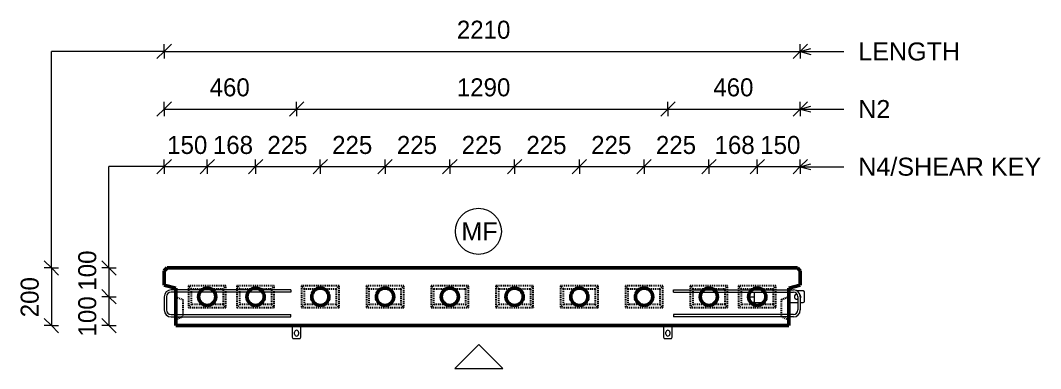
# Model space of a CAD drawing. Header units: millimetres. Extents: x -3238 to 16509, y 1067 to 21350.
# Drawn here: x -3238 to 306, y 20115 to 21324 of the extents above; entities that cross this region are included whole.
import ezdxf

# ---------------------------------------------------------------- set-up
doc = ezdxf.new("R2010")
doc.units = ezdxf.units.MM
doc.linetypes.add('Dash', pattern=[6.36, 3.18, -3.18])
for name, color, linetype, lineweight in [('A-ANNO-DIMS', 211, 'Continuous', 9), ('A-ANNO-DIMS-25', 211, 'Continuous', 9), ('A-DETL-MBND', 5, 'Continuous', 18), ('A-DETL-THIN', 151, 'Continuous', 18), ('A-GENM', 13, 'Continuous', 18), ('A-WALL', 113, 'Continuous', 25), ('A-WALL-HDLN', 110, 'Dash', 25), ('G-ANNO-TEXT', 231, 'Continuous', 9), ('S-RBAR', 171, 'Continuous', 18)]:
    doc.layers.add(name, color=color, linetype=linetype, lineweight=lineweight)
doc.styles.add('Arial', font='arial.ttf', dxfattribs={"height": 62.5})
doc.styles.add('Nirmala UI Semilight', font='NirmalaS.ttf', dxfattribs={"height": 62.5})
doc.dimstyles.new('Arrow_Filled_-_2_5_NI_UI', dxfattribs={"dimscale": 304.8, "dimtxt": 65.460247, "dimasz": 0.164042, "dimexe": 0.082021, "dimexo": 0.0625, "dimgap": 0.082021, "dimtad": 1, "dimdec": 4, "dimzin": 0, "dimdsep": 46, "dimtxsty": 'Nirmala UI Semilight', "dimblk1": 'OBLIQUE', "dimblk2": 'OBLIQUE', "dimsah": 1, "dimcen": 0.09, "dimazin": 0, "dimtfac": 1, "dimtdec": 4, "dimtix": 1, "dimtmove": 0, "dimatfit": 3, "dimfxl": 0.082021, "dimfxlon": 1, "dimtvp": 1, "dimtolj": 1, "dimtzin": 0, "dimarcsym": 2})
doc.dimstyles.new('Arrow_Filled_-_2_5_NI_UI_1', dxfattribs={"dimscale": 304.8, "dimtxt": 65.460247, "dimasz": 0.164042, "dimexe": 0.082021, "dimexo": 0.0625, "dimgap": 0.082021, "dimtad": 1, "dimdec": 4, "dimzin": 0, "dimdsep": 46, "dimtxsty": 'Nirmala UI Semilight', "dimblk1": 'OBLIQUE', "dimblk2": 'OBLIQUE', "dimsah": 1, "dimcen": 0.09, "dimazin": 0, "dimtfac": 1, "dimtdec": 4, "dimtix": 1, "dimtmove": 2, "dimatfit": 3, "dimfxl": 0.082021, "dimfxlon": 1, "dimtvp": 1, "dimtolj": 1, "dimtzin": 0, "dimarcsym": 2})

# ---------------------------------------------------------------- blocks, each defined once
blk = doc.blocks.new('RR spread anchor face based - RR-SA-2_5-150-1876458-Elevation Top')
at = {"layer": 'A-GENM'}
for p, q in [((-1003.5, 20264.6), (-1003.5, 20224.6)), ((-995.5, 20235.1), (-995.5, 20241.1)), ((-981.5, 20241.1), (-981.5, 20235.1)), ((-973.5, 20224.6), (-973.5, 20264.6)), ((-1003.5, 20224.6), (-1001, 20219.6)), ((-1001, 20219.6), (-976, 20219.6)), ((-976, 20219.6), (-973.5, 20224.6))]:
    blk.add_line(p, q, dxfattribs=at)
for centre, start, end in [((-988.5, 20241.1), 0, 180), ((-988.5, 20235.1), 180, 360)]:
    blk.add_arc(centre, 7, start, end, dxfattribs=at)
blk = doc.blocks.new('RR spread anchor face based - RR-SA-3_0-200-1726827-Elevation Top')
at = {"layer": 'A-GENM'}
for p, q in [((-518.5, 20384.6), (-539.4, 20384.6)), ((-513.5, 20382.1), (-518.5, 20384.6)), ((-513.5, 20347.1), (-513.5, 20382.1)), ((-707.9, 20364.6), (-688.5, 20364.6)), ((-688.5, 20380.6), (-688.5, 20364.6)), ((-688.5, 20380.6), (-688.5, 20364.6)), ((-688.5, 20364.6), (-688.5, 20344.6)), ((-688.5, 20364.5), (-688.5, 20344.6)), ((-539.8, 20373.6), (-539.5, 20373.6)), ((-536.5, 20355.6), (-539.8, 20355.6)), ((-518.5, 20344.6), (-513.5, 20347.1)), ((-688.5, 20344.6), (-699.9, 20344.6)), ((-688.5, 20344.6), (-656.2, 20344.6)), ((-568.5, 20344.6), (-536.5, 20344.6)), ((-528.5, 20344.6), (-518.5, 20344.6))]:
    blk.add_line(p, q, dxfattribs=at)
for centre, start, end in [((-539.8, 20364.6), 90, 270), ((-535.8, 20364.6), 325.337, 43.1233)]:
    blk.add_arc(centre, 9, start, end, dxfattribs=at)
blk = doc.blocks.new('DIMBLOCK1-Elevation Top')
at = {"layer": 'A-ANNO-DIMS-25'}
for p, q in [((-2738.5, 20816.1), (-2763.5, 20791.1)), ((-2738.5, 20816.1), (-2713.5, 20841.1)), ((-2738.5, 20816.1), (-2738.5, 20841.1)), ((-2738.5, 20816.1), (-2589, 20816.1)), ((-2738.5, 20816.1), (-2738.5, 20791.1)), ((-2589, 20816.1), (-2614, 20791.1)), ((-2589, 20816.1), (-2564, 20841.1)), ((-2589, 20816.1), (-2589, 20841.1)), ((-2589, 20816.1), (-2589, 20791.1))]:
    blk.add_line(p, q, dxfattribs=at)
at = {"layer": 'A-ANNO-DIMS-25', "color": 0, "insert": (-2728.1, 20922.6), "char_height": 62.5, "width": 154.248, "attachment_point": 1, "line_spacing_factor": 1.142579, "style": 'Nirmala UI Semilight'}
blk.add_mtext('150', dxfattribs=at)
blk = doc.blocks.new('_Oblique')
at = {"color": 0, "linetype": 'ByBlock', "lineweight": -2}
blk.add_line((-0.5, -0.5), (0.5, 0.5), dxfattribs=at)
blk = doc.blocks.new('DIMBLOCK2-Elevation Top')
at = {"layer": 'A-ANNO-DIMS-25'}
for p, q in [((-2589, 20816.1), (-2614, 20791.1)), ((-2589, 20816.1), (-2564, 20841.1)), ((-2589, 20816.1), (-2589, 20841.1)), ((-2589, 20816.1), (-2421, 20816.1)), ((-2589, 20816.1), (-2589, 20791.1)), ((-2421, 20816.1), (-2446, 20791.1)), ((-2421, 20816.1), (-2396, 20841.1)), ((-2421, 20816.1), (-2421, 20841.1)), ((-2421, 20816.1), (-2421, 20791.1))]:
    blk.add_line(p, q, dxfattribs=at)
at = {"layer": 'A-ANNO-DIMS-25', "color": 0, "insert": (-2569.3, 20922.6), "char_height": 62.5, "width": 154.248, "attachment_point": 1, "line_spacing_factor": 1.142579, "style": 'Nirmala UI Semilight'}
blk.add_mtext('168', dxfattribs=at)
blk = doc.blocks.new('DIMBLOCK3-Elevation Top')
at = {"layer": 'A-ANNO-DIMS-25'}
for p, q in [((-2421, 20816.1), (-2446, 20791.1)), ((-2421, 20816.1), (-2396, 20841.1)), ((-2421, 20816.1), (-2421, 20841.1)), ((-2421, 20816.1), (-2196, 20816.1)), ((-2421, 20816.1), (-2421, 20791.1)), ((-2196, 20816.1), (-2221, 20791.1)), ((-2196, 20816.1), (-2171, 20841.1)), ((-2196, 20816.1), (-2196, 20841.1)), ((-2196, 20816.1), (-2196, 20791.1))]:
    blk.add_line(p, q, dxfattribs=at)
at = {"layer": 'A-ANNO-DIMS-25', "color": 0, "insert": (-2380, 20922.6), "char_height": 62.5, "width": 171.387, "attachment_point": 1, "line_spacing_factor": 1.142579, "style": 'Nirmala UI Semilight'}
blk.add_mtext('225', dxfattribs=at)
blk = doc.blocks.new('DIMBLOCK4-Elevation Top')
at = {"layer": 'A-ANNO-DIMS-25'}
for p, q in [((-2196, 20816.1), (-2221, 20791.1)), ((-2196, 20816.1), (-2171, 20841.1)), ((-2196, 20816.1), (-2196, 20841.1)), ((-2196, 20816.1), (-1971, 20816.1)), ((-2196, 20816.1), (-2196, 20791.1)), ((-1971, 20816.1), (-1996, 20791.1)), ((-1971, 20816.1), (-1946, 20841.1)), ((-1971, 20816.1), (-1971, 20841.1)), ((-1971, 20816.1), (-1971, 20791.1))]:
    blk.add_line(p, q, dxfattribs=at)
at = {"layer": 'A-ANNO-DIMS-25', "color": 0, "insert": (-2155, 20922.6), "char_height": 62.5, "width": 171.387, "attachment_point": 1, "line_spacing_factor": 1.142579, "style": 'Nirmala UI Semilight'}
blk.add_mtext('225', dxfattribs=at)
blk = doc.blocks.new('DIMBLOCK5-Elevation Top')
at = {"layer": 'A-ANNO-DIMS-25'}
for p, q in [((-1971, 20816.1), (-1996, 20791.1)), ((-1971, 20816.1), (-1946, 20841.1)), ((-1971, 20816.1), (-1971, 20841.1)), ((-1971, 20816.1), (-1746, 20816.1)), ((-1971, 20816.1), (-1971, 20791.1)), ((-1746, 20816.1), (-1771, 20791.1)), ((-1746, 20816.1), (-1721, 20841.1)), ((-1746, 20816.1), (-1746, 20841.1)), ((-1746, 20816.1), (-1746, 20791.1))]:
    blk.add_line(p, q, dxfattribs=at)
at = {"layer": 'A-ANNO-DIMS-25', "color": 0, "insert": (-1930, 20922.6), "char_height": 62.5, "width": 171.387, "attachment_point": 1, "line_spacing_factor": 1.142579, "style": 'Nirmala UI Semilight'}
blk.add_mtext('225', dxfattribs=at)
blk = doc.blocks.new('DIMBLOCK6-Elevation Top')
at = {"layer": 'A-ANNO-DIMS-25'}
for p, q in [((-1746, 20816.1), (-1771, 20791.1)), ((-1746, 20816.1), (-1721, 20841.1)), ((-1746, 20816.1), (-1746, 20841.1)), ((-1746, 20816.1), (-1521, 20816.1)), ((-1746, 20816.1), (-1746, 20791.1)), ((-1521, 20816.1), (-1546, 20791.1)), ((-1521, 20816.1), (-1496, 20841.1)), ((-1521, 20816.1), (-1521, 20841.1)), ((-1521, 20816.1), (-1521, 20791.1))]:
    blk.add_line(p, q, dxfattribs=at)
at = {"layer": 'A-ANNO-DIMS-25', "color": 0, "insert": (-1705, 20922.6), "char_height": 62.5, "width": 171.387, "attachment_point": 1, "line_spacing_factor": 1.142579, "style": 'Nirmala UI Semilight'}
blk.add_mtext('225', dxfattribs=at)
blk = doc.blocks.new('DIMBLOCK7-Elevation Top')
at = {"layer": 'A-ANNO-DIMS-25'}
for p, q in [((-1521, 20816.1), (-1546, 20791.1)), ((-1521, 20816.1), (-1496, 20841.1)), ((-1521, 20816.1), (-1521, 20841.1)), ((-1521, 20816.1), (-1296, 20816.1)), ((-1521, 20816.1), (-1521, 20791.1)), ((-1296, 20816.1), (-1321, 20791.1)), ((-1296, 20816.1), (-1271, 20841.1)), ((-1296, 20816.1), (-1296, 20841.1)), ((-1296, 20816.1), (-1296, 20791.1))]:
    blk.add_line(p, q, dxfattribs=at)
at = {"layer": 'A-ANNO-DIMS-25', "color": 0, "insert": (-1480, 20922.6), "char_height": 62.5, "width": 171.387, "attachment_point": 1, "line_spacing_factor": 1.142579, "style": 'Nirmala UI Semilight'}
blk.add_mtext('225', dxfattribs=at)
blk = doc.blocks.new('DIMBLOCK8-Elevation Top')
at = {"layer": 'A-ANNO-DIMS-25'}
for p, q in [((-1296, 20816.1), (-1321, 20791.1)), ((-1296, 20816.1), (-1271, 20841.1)), ((-1296, 20816.1), (-1296, 20841.1)), ((-1296, 20816.1), (-1071, 20816.1)), ((-1296, 20816.1), (-1296, 20791.1)), ((-1071, 20816.1), (-1096, 20791.1)), ((-1071, 20816.1), (-1046, 20841.1)), ((-1071, 20816.1), (-1071, 20841.1)), ((-1071, 20816.1), (-1071, 20791.1))]:
    blk.add_line(p, q, dxfattribs=at)
at = {"layer": 'A-ANNO-DIMS-25', "color": 0, "insert": (-1255, 20922.6), "char_height": 62.5, "width": 171.387, "attachment_point": 1, "line_spacing_factor": 1.142579, "style": 'Nirmala UI Semilight'}
blk.add_mtext('225', dxfattribs=at)
blk = doc.blocks.new('DIMBLOCK9-Elevation Top')
at = {"layer": 'A-ANNO-DIMS-25'}
for p, q in [((-1071, 20816.1), (-1096, 20791.1)), ((-1071, 20816.1), (-1046, 20841.1)), ((-1071, 20816.1), (-1071, 20841.1)), ((-1071, 20816.1), (-846, 20816.1)), ((-1071, 20816.1), (-1071, 20791.1)), ((-846, 20816.1), (-871, 20791.1)), ((-846, 20816.1), (-821, 20841.1)), ((-846, 20816.1), (-846, 20841.1)), ((-846, 20816.1), (-846, 20791.1))]:
    blk.add_line(p, q, dxfattribs=at)
at = {"layer": 'A-ANNO-DIMS-25', "color": 0, "insert": (-1030, 20922.6), "char_height": 62.5, "width": 171.387, "attachment_point": 1, "line_spacing_factor": 1.142579, "style": 'Nirmala UI Semilight'}
blk.add_mtext('225', dxfattribs=at)
blk = doc.blocks.new('DIMBLOCK10-Elevation Top')
at = {"layer": 'A-ANNO-DIMS-25'}
for p, q in [((-846, 20816.1), (-871, 20791.1)), ((-846, 20816.1), (-821, 20841.1)), ((-846, 20816.1), (-846, 20841.1)), ((-846, 20816.1), (-678, 20816.1)), ((-846, 20816.1), (-846, 20791.1)), ((-678, 20816.1), (-703, 20791.1)), ((-678, 20816.1), (-653, 20841.1)), ((-678, 20816.1), (-678, 20841.1)), ((-678, 20816.1), (-678, 20791.1))]:
    blk.add_line(p, q, dxfattribs=at)
at = {"layer": 'A-ANNO-DIMS-25', "color": 0, "insert": (-826.3, 20922.6), "char_height": 62.5, "width": 154.248, "attachment_point": 1, "line_spacing_factor": 1.142579, "style": 'Nirmala UI Semilight'}
blk.add_mtext('168', dxfattribs=at)
blk = doc.blocks.new('DIMBLOCK11-Elevation Top')
at = {"layer": 'A-ANNO-DIMS-25'}
for p, q in [((-678, 20816.1), (-703, 20791.1)), ((-678, 20816.1), (-653, 20841.1)), ((-678, 20816.1), (-678, 20841.1)), ((-678, 20816.1), (-528.5, 20816.1)), ((-678, 20816.1), (-678, 20791.1)), ((-528.5, 20816.1), (-553.5, 20791.1)), ((-528.5, 20816.1), (-503.5, 20841.1)), ((-528.5, 20816.1), (-528.5, 20841.1)), ((-528.5, 20816.1), (-528.5, 20791.1))]:
    blk.add_line(p, q, dxfattribs=at)
at = {"layer": 'A-ANNO-DIMS-25', "color": 0, "insert": (-667.6, 20922.6), "char_height": 62.5, "width": 154.248, "attachment_point": 1, "line_spacing_factor": 1.142579, "style": 'Nirmala UI Semilight'}
blk.add_mtext('150', dxfattribs=at)
blk = doc.blocks.new('DIMBLOCK12-Elevation Top')
at = {"layer": 'A-ANNO-DIMS-25'}
for p, q in [((-2738.5, 21016.1), (-2713.5, 21041.1)), ((-2738.5, 21016.1), (-2738.5, 21041.1)), ((-2278.5, 21016.1), (-2253.5, 21041.1)), ((-2278.5, 21016.1), (-2278.5, 21041.1)), ((-2738.5, 21016.1), (-2763.5, 20991.1)), ((-2738.5, 21016.1), (-2278.5, 21016.1)), ((-2738.5, 21016.1), (-2738.5, 20991.1)), ((-2278.5, 21016.1), (-2303.5, 20991.1)), ((-2278.5, 21016.1), (-2278.5, 20991.1))]:
    blk.add_line(p, q, dxfattribs=at)
at = {"layer": 'A-ANNO-DIMS-25', "color": 0, "insert": (-2580.6, 21122.6), "char_height": 62.5, "width": 172.815, "attachment_point": 1, "line_spacing_factor": 1.142579, "style": 'Nirmala UI Semilight'}
blk.add_mtext('460', dxfattribs=at)
blk = doc.blocks.new('DIMBLOCK13-Elevation Top')
at = {"layer": 'A-ANNO-DIMS-25'}
for p, q in [((-2278.5, 21016.1), (-2253.5, 21041.1)), ((-2278.5, 21016.1), (-2278.5, 21041.1)), ((-988.5, 21016.1), (-963.5, 21041.1)), ((-988.5, 21016.1), (-988.5, 21041.1)), ((-2278.5, 21016.1), (-2303.5, 20991.1)), ((-2278.5, 21016.1), (-988.5, 21016.1)), ((-2278.5, 21016.1), (-2278.5, 20991.1)), ((-988.5, 21016.1), (-1013.5, 20991.1)), ((-988.5, 21016.1), (-988.5, 20991.1))]:
    blk.add_line(p, q, dxfattribs=at)
at = {"layer": 'A-ANNO-DIMS-25', "color": 0, "insert": (-1721.6, 21122.6), "char_height": 62.5, "width": 211.377, "attachment_point": 1, "line_spacing_factor": 1.142579, "style": 'Nirmala UI Semilight'}
blk.add_mtext('1290', dxfattribs=at)
blk = doc.blocks.new('DIMBLOCK14-Elevation Top')
at = {"layer": 'A-ANNO-DIMS-25'}
for p, q in [((-988.5, 21016.1), (-963.5, 21041.1)), ((-988.5, 21016.1), (-988.5, 21041.1)), ((-528.5, 21016.1), (-503.5, 21041.1)), ((-528.5, 21016.1), (-528.5, 21041.1)), ((-988.5, 21016.1), (-1013.5, 20991.1)), ((-988.5, 21016.1), (-528.5, 21016.1)), ((-988.5, 21016.1), (-988.5, 20991.1)), ((-528.5, 21016.1), (-553.5, 20991.1)), ((-528.5, 21016.1), (-528.5, 20991.1))]:
    blk.add_line(p, q, dxfattribs=at)
at = {"layer": 'A-ANNO-DIMS-25', "color": 0, "insert": (-830.6, 21122.6), "char_height": 62.5, "width": 172.815, "attachment_point": 1, "line_spacing_factor": 1.142579, "style": 'Nirmala UI Semilight'}
blk.add_mtext('460', dxfattribs=at)
blk = doc.blocks.new('DIMBLOCK15-Elevation Top')
at = {"layer": 'A-ANNO-DIMS-25'}
for p, q in [((-2738.5, 21216.1), (-2713.5, 21241.1)), ((-2738.5, 21216.1), (-2738.5, 21241.1)), ((-528.5, 21216.1), (-503.5, 21241.1)), ((-528.5, 21216.1), (-528.5, 21241.1)), ((-2738.5, 21216.1), (-2763.5, 21191.1)), ((-2738.5, 21216.1), (-528.5, 21216.1)), ((-2738.5, 21216.1), (-2738.5, 21191.1)), ((-528.5, 21216.1), (-553.5, 21191.1)), ((-528.5, 21216.1), (-528.5, 21191.1))]:
    blk.add_line(p, q, dxfattribs=at)
at = {"layer": 'A-ANNO-DIMS-25', "color": 0, "insert": (-1721.6, 21322.6), "char_height": 62.5, "width": 211.377, "attachment_point": 1, "line_spacing_factor": 1.142579, "style": 'Nirmala UI Semilight'}
blk.add_mtext('2210', dxfattribs=at)
blk = doc.blocks.new('DIMBLOCK16-Elevation Top')
at = {"layer": 'A-ANNO-DIMS-25'}
for p, q in [((-2930.5, 20464.6), (-2955.5, 20489.6)), ((-2930.5, 20464.6), (-2955.5, 20464.6)), ((-2930.5, 20464.6), (-2930.5, 20364.6)), ((-2930.5, 20464.6), (-2905.5, 20439.6)), ((-2930.5, 20464.6), (-2905.5, 20464.6)), ((-2930.5, 20364.6), (-2955.5, 20389.6)), ((-2930.5, 20364.6), (-2955.5, 20364.6)), ((-2930.5, 20364.6), (-2905.5, 20339.6)), ((-2930.5, 20364.6), (-2905.5, 20364.6))]:
    blk.add_line(p, q, dxfattribs=at)
at = {"layer": 'A-ANNO-DIMS-25', "color": 0, "insert": (-3037.1, 20385.6), "char_height": 62.5, "width": 154.248, "attachment_point": 1, "rotation": 90, "line_spacing_factor": 1.142579, "style": 'Nirmala UI Semilight'}
blk.add_mtext('100', dxfattribs=at)
blk = doc.blocks.new('DIMBLOCK17-Elevation Top')
at = {"layer": 'A-ANNO-DIMS-25'}
for p, q in [((-2930.5, 20364.6), (-2955.5, 20389.6)), ((-2930.5, 20364.6), (-2955.5, 20364.6)), ((-2930.5, 20364.6), (-2930.5, 20264.6)), ((-2930.5, 20364.6), (-2905.5, 20339.6)), ((-2930.5, 20364.6), (-2905.5, 20364.6)), ((-2930.5, 20264.6), (-2955.5, 20289.6)), ((-2930.5, 20264.6), (-2955.5, 20264.6)), ((-2930.5, 20264.6), (-2905.5, 20239.6)), ((-2930.5, 20264.6), (-2905.5, 20264.6))]:
    blk.add_line(p, q, dxfattribs=at)
at = {"layer": 'A-ANNO-DIMS-25', "color": 0, "insert": (-3037.1, 20226.6), "char_height": 62.5, "width": 154.248, "attachment_point": 1, "rotation": 90, "line_spacing_factor": 1.142579, "style": 'Nirmala UI Semilight'}
blk.add_mtext('100', dxfattribs=at)
blk = doc.blocks.new('DIMBLOCK18-Elevation Top')
at = {"layer": 'A-ANNO-DIMS-25'}
for p, q in [((-3130.5, 20464.6), (-3155.5, 20489.6)), ((-3130.5, 20464.6), (-3155.5, 20464.6)), ((-3130.5, 20464.6), (-3130.5, 20264.6)), ((-3130.5, 20464.6), (-3105.5, 20439.6)), ((-3130.5, 20464.6), (-3105.5, 20464.6)), ((-3130.5, 20264.6), (-3155.5, 20289.6)), ((-3130.5, 20264.6), (-3155.5, 20264.6)), ((-3130.5, 20264.6), (-3105.5, 20239.6)), ((-3130.5, 20264.6), (-3105.5, 20264.6))]:
    blk.add_line(p, q, dxfattribs=at)
at = {"layer": 'A-ANNO-DIMS-25', "color": 0, "insert": (-3237.1, 20293.2), "char_height": 62.5, "width": 171.387, "attachment_point": 1, "rotation": 90, "line_spacing_factor": 1.142579, "style": 'Nirmala UI Semilight'}
blk.add_mtext('200', dxfattribs=at)

msp = doc.modelspace()

# ---------------------------------------------------------------- linework, layer by layer
at = {"layer": 'A-DETL-MBND'}
for p, q in [((-3130.53723, 20464.5695), (-3130.53723, 21216.09)), ((-2738.54611, 21216.09), (-3130.53723, 21216.09)), ((-2930.53723, 20464.5695), (-2930.53723, 20816.09)), ((-2738.54611, 20816.09), (-2930.53723, 20816.09))]:
    msp.add_line(p, q, dxfattribs=at)
at = {"layer": 'A-DETL-THIN'}
for p, q in [((-1645.26285, 20198.36175), (-1728.39993, 20115.22467)), ((-1562.12576, 20115.22467), (-1645.26285, 20198.36175)), ((-1728.39993, 20115.22467), (-1562.12576, 20115.22467))]:
    msp.add_line(p, q, dxfattribs=at)
msp.add_circle((-1646.84605, 20591.53538), 80, dxfattribs=at)
at = {"layer": 'A-WALL', "lineweight": 50}
for p, q in [((-2728.54352, 20464.5695), (-2738.54611, 20454.56692)), ((-2738.54611, 20454.56692), (-2738.54611, 20404.5695)), ((-538.54869, 20464.5695), (-2728.54352, 20464.5695)), ((-528.54611, 20454.56692), (-538.54869, 20464.5695)), ((-528.54611, 20404.5695), (-528.54611, 20454.56692)), ((-2738.54611, 20404.5695), (-2698.54611, 20394.5695)), ((-2698.54611, 20394.5695), (-2698.54611, 20264.5695)), ((-568.54611, 20394.5695), (-528.54611, 20404.5695)), ((-568.54611, 20264.5695), (-568.54611, 20394.5695)), ((-2698.54611, 20264.5695), (-568.54611, 20264.5695))]:
    msp.add_line(p, q, dxfattribs=at)
for centre, start, end in [((-2589.04611, 20364.5695), 90, 270), ((-2589.04611, 20364.5695), 270, 90), ((-2421.04611, 20364.5695), 90, 270), ((-2421.04611, 20364.5695), 270, 90), ((-2196.04611, 20364.5695), 90, 270), ((-2196.04611, 20364.5695), 270, 90), ((-1971.04611, 20364.5695), 90, 270), ((-1971.04611, 20364.5695), 270, 90), ((-1746.04611, 20364.5695), 90, 270), ((-1746.04611, 20364.5695), 270, 90), ((-1521.04611, 20364.5695), 90, 270), ((-1521.04611, 20364.5695), 270, 90), ((-1296.04611, 20364.5695), 90, 270), ((-1296.04611, 20364.5695), 270, 90), ((-1071.04611, 20364.5695), 90, 270), ((-1071.04611, 20364.5695), 270, 90), ((-846.04611, 20364.5695), 90, 270), ((-846.04611, 20364.5695), 270, 90), ((-678.04611, 20364.5695), 90, 270), ((-678.04611, 20364.5695), 270, 90)]:
    msp.add_arc(centre, 30, start, end, dxfattribs=at)
at = {"layer": 'A-WALL-HDLN'}
for p, q in [((-2524.04611, 20402.0695), (-2654.04611, 20402.0695)), ((-2654.04611, 20402.0695), (-2654.04611, 20388.61911)), ((-2644.04611, 20392.0695), (-2654.04611, 20402.0695)), ((-2654.04611, 20388.51989), (-2654.04611, 20380.61911)), ((-2644.04611, 20392.0695), (-2601.03569, 20392.0695)), ((-2644.04611, 20388.61911), (-2644.04611, 20392.0695)), ((-2644.04611, 20380.61911), (-2644.04611, 20388.51989)), ((-2577.05653, 20392.0695), (-2534.04611, 20392.0695)), ((-2524.04611, 20402.0695), (-2534.04611, 20392.0695)), ((-2534.04611, 20392.0695), (-2534.04611, 20388.61911)), ((-2534.04611, 20388.51989), (-2534.04611, 20380.61911)), ((-2524.04611, 20388.61911), (-2524.04611, 20402.0695)), ((-2524.04611, 20380.61911), (-2524.04611, 20388.51989)), ((-2356.04611, 20402.0695), (-2486.04611, 20402.0695)), ((-2486.04611, 20402.0695), (-2486.04611, 20388.61911)), ((-2476.04611, 20392.0695), (-2486.04611, 20402.0695)), ((-2486.04611, 20388.51989), (-2486.04611, 20380.61911)), ((-2476.04611, 20392.0695), (-2433.03569, 20392.0695)), ((-2476.04611, 20388.61911), (-2476.04611, 20392.0695)), ((-2476.04611, 20380.61911), (-2476.04611, 20388.51989)), ((-2409.05653, 20392.0695), (-2366.04611, 20392.0695)), ((-2356.04611, 20402.0695), (-2366.04611, 20392.0695)), ((-2366.04611, 20392.0695), (-2366.04611, 20388.61911)), ((-2366.04611, 20388.51989), (-2366.04611, 20380.61911)), ((-2356.04611, 20388.61911), (-2356.04611, 20402.0695)), ((-2356.04611, 20380.61911), (-2356.04611, 20388.51989)), ((-2131.04611, 20402.0695), (-2261.04611, 20402.0695)), ((-2261.04611, 20402.0695), (-2261.04611, 20327.0695)), ((-2251.04611, 20392.0695), (-2261.04611, 20402.0695)), ((-2251.04611, 20392.0695), (-2208.03569, 20392.0695)), ((-2251.04611, 20337.0695), (-2251.04611, 20392.0695)), ((-2184.05653, 20392.0695), (-2141.04611, 20392.0695)), ((-2131.04611, 20402.0695), (-2141.04611, 20392.0695)), ((-2141.04611, 20392.0695), (-2141.04611, 20337.0695)), ((-2131.04611, 20327.0695), (-2131.04611, 20402.0695)), ((-1906.04611, 20402.0695), (-2036.04611, 20402.0695)), ((-2036.04611, 20402.0695), (-2036.04611, 20327.0695)), ((-2026.04611, 20392.0695), (-2036.04611, 20402.0695)), ((-2026.04611, 20392.0695), (-1983.03569, 20392.0695)), ((-2026.04611, 20337.0695), (-2026.04611, 20392.0695)), ((-1959.05653, 20392.0695), (-1916.04611, 20392.0695)), ((-1906.04611, 20402.0695), (-1916.04611, 20392.0695)), ((-1916.04611, 20392.0695), (-1916.04611, 20337.0695)), ((-1906.04611, 20327.0695), (-1906.04611, 20402.0695)), ((-1681.04611, 20402.0695), (-1811.04611, 20402.0695)), ((-1811.04611, 20402.0695), (-1811.04611, 20327.0695)), ((-1801.04611, 20392.0695), (-1811.04611, 20402.0695)), ((-1801.04611, 20392.0695), (-1758.03569, 20392.0695)), ((-1801.04611, 20337.0695), (-1801.04611, 20392.0695)), ((-1734.05653, 20392.0695), (-1691.04611, 20392.0695)), ((-1681.04611, 20402.0695), (-1691.04611, 20392.0695)), ((-1691.04611, 20392.0695), (-1691.04611, 20337.0695)), ((-1681.04611, 20327.0695), (-1681.04611, 20402.0695)), ((-1456.04611, 20402.0695), (-1586.04611, 20402.0695)), ((-1586.04611, 20402.0695), (-1586.04611, 20327.0695)), ((-1576.04611, 20392.0695), (-1586.04611, 20402.0695)), ((-1576.04611, 20392.0695), (-1533.03569, 20392.0695)), ((-1576.04611, 20337.0695), (-1576.04611, 20392.0695)), ((-1509.05653, 20392.0695), (-1466.04611, 20392.0695)), ((-1456.04611, 20402.0695), (-1466.04611, 20392.0695)), ((-1466.04611, 20392.0695), (-1466.04611, 20337.0695)), ((-1456.04611, 20327.0695), (-1456.04611, 20402.0695)), ((-1231.04611, 20402.0695), (-1361.04611, 20402.0695)), ((-1361.04611, 20402.0695), (-1361.04611, 20327.0695)), ((-1351.04611, 20392.0695), (-1361.04611, 20402.0695)), ((-1351.04611, 20392.0695), (-1308.03569, 20392.0695)), ((-1351.04611, 20337.0695), (-1351.04611, 20392.0695)), ((-1284.05653, 20392.0695), (-1241.04611, 20392.0695)), ((-1231.04611, 20402.0695), (-1241.04611, 20392.0695)), ((-1241.04611, 20392.0695), (-1241.04611, 20337.0695)), ((-1231.04611, 20327.0695), (-1231.04611, 20402.0695)), ((-1006.04611, 20402.0695), (-1136.04611, 20402.0695)), ((-1136.04611, 20402.0695), (-1136.04611, 20327.0695)), ((-1126.04611, 20392.0695), (-1136.04611, 20402.0695)), ((-1126.04611, 20392.0695), (-1083.03569, 20392.0695)), ((-1126.04611, 20337.0695), (-1126.04611, 20392.0695)), ((-1059.05653, 20392.0695), (-1016.04611, 20392.0695)), ((-1006.04611, 20402.0695), (-1016.04611, 20392.0695)), ((-1016.04611, 20392.0695), (-1016.04611, 20337.0695)), ((-1006.04611, 20327.0695), (-1006.04611, 20402.0695)), ((-781.04611, 20402.0695), (-911.04611, 20402.0695)), ((-911.04611, 20402.0695), (-911.04611, 20388.61911)), ((-901.04611, 20392.0695), (-911.04611, 20402.0695)), ((-911.04611, 20388.51989), (-911.04611, 20380.61911)), ((-901.04611, 20392.0695), (-858.03569, 20392.0695)), ((-901.04611, 20388.61911), (-901.04611, 20392.0695)), ((-901.04611, 20380.61911), (-901.04611, 20388.51989)), ((-834.05653, 20392.0695), (-791.04611, 20392.0695)), ((-781.04611, 20402.0695), (-791.04611, 20392.0695)), ((-791.04611, 20392.0695), (-791.04611, 20388.61911)), ((-791.04611, 20388.51989), (-791.04611, 20380.61911)), ((-781.04611, 20388.61911), (-781.04611, 20402.0695)), ((-781.04611, 20380.61911), (-781.04611, 20388.51989)), ((-613.04611, 20402.0695), (-743.04611, 20402.0695)), ((-743.04611, 20402.0695), (-743.04611, 20388.61911)), ((-733.04611, 20392.0695), (-743.04611, 20402.0695)), ((-743.04611, 20388.51989), (-743.04611, 20380.61911)), ((-733.04611, 20392.0695), (-690.03569, 20392.0695)), ((-733.04611, 20388.61911), (-733.04611, 20392.0695)), ((-733.04611, 20380.61911), (-733.04611, 20388.51989)), ((-666.05653, 20392.0695), (-623.04611, 20392.0695)), ((-613.04611, 20402.0695), (-623.04611, 20392.0695)), ((-623.04611, 20392.0695), (-623.04611, 20388.61911)), ((-623.04611, 20388.51989), (-623.04611, 20380.61911)), ((-613.04611, 20388.61911), (-613.04611, 20402.0695)), ((-613.04611, 20380.61911), (-613.04611, 20388.51989)), ((-2698.54611, 20364.5695), (-2673.54611, 20354.5695)), ((-2673.54611, 20354.5695), (-2673.54611, 20302.61911)), ((-2654.04611, 20380.51989), (-2654.04611, 20327.0695)), ((-2644.04611, 20337.0695), (-2644.04611, 20380.51989)), ((-2534.04611, 20380.51989), (-2534.04611, 20337.0695)), ((-2524.04611, 20327.0695), (-2524.04611, 20380.51989)), ((-2486.04611, 20380.51989), (-2486.04611, 20327.0695)), ((-2476.04611, 20337.0695), (-2476.04611, 20380.51989)), ((-2366.04611, 20380.51989), (-2366.04611, 20337.0695)), ((-2356.04611, 20327.0695), (-2356.04611, 20380.51989)), ((-911.04611, 20380.51989), (-911.04611, 20327.0695)), ((-901.04611, 20337.0695), (-901.04611, 20380.51989)), ((-791.04611, 20380.51989), (-791.04611, 20337.0695)), ((-781.04611, 20327.0695), (-781.04611, 20380.51989)), ((-743.04611, 20380.51989), (-743.04611, 20327.0695)), ((-733.04611, 20337.0695), (-733.04611, 20380.51989)), ((-623.04611, 20380.51989), (-623.04611, 20337.0695)), ((-613.04611, 20327.0695), (-613.04611, 20380.51989)), ((-593.54611, 20354.5695), (-568.59572, 20364.54965)), ((-593.54611, 20302.61911), (-593.54611, 20354.5695)), ((-2644.04611, 20337.0695), (-2654.04611, 20327.0695)), ((-2654.04611, 20327.0695), (-2524.04611, 20327.0695)), ((-2601.03569, 20337.0695), (-2644.04611, 20337.0695)), ((-2534.04611, 20337.0695), (-2577.05653, 20337.0695)), ((-2534.04611, 20337.0695), (-2524.04611, 20327.0695)), ((-2476.04611, 20337.0695), (-2486.04611, 20327.0695)), ((-2486.04611, 20327.0695), (-2356.04611, 20327.0695)), ((-2433.03569, 20337.0695), (-2476.04611, 20337.0695)), ((-2366.04611, 20337.0695), (-2409.05653, 20337.0695)), ((-2366.04611, 20337.0695), (-2356.04611, 20327.0695)), ((-2251.04611, 20337.0695), (-2261.04611, 20327.0695)), ((-2261.04611, 20327.0695), (-2131.04611, 20327.0695)), ((-2208.03569, 20337.0695), (-2251.04611, 20337.0695)), ((-2141.04611, 20337.0695), (-2184.05653, 20337.0695)), ((-2141.04611, 20337.0695), (-2131.04611, 20327.0695)), ((-2026.04611, 20337.0695), (-2036.04611, 20327.0695)), ((-2036.04611, 20327.0695), (-1906.04611, 20327.0695)), ((-1983.03569, 20337.0695), (-2026.04611, 20337.0695)), ((-1916.04611, 20337.0695), (-1959.05653, 20337.0695)), ((-1916.04611, 20337.0695), (-1906.04611, 20327.0695)), ((-1801.04611, 20337.0695), (-1811.04611, 20327.0695)), ((-1811.04611, 20327.0695), (-1681.04611, 20327.0695)), ((-1758.03569, 20337.0695), (-1801.04611, 20337.0695)), ((-1691.04611, 20337.0695), (-1734.05653, 20337.0695)), ((-1691.04611, 20337.0695), (-1681.04611, 20327.0695)), ((-1576.04611, 20337.0695), (-1586.04611, 20327.0695)), ((-1586.04611, 20327.0695), (-1456.04611, 20327.0695)), ((-1533.03569, 20337.0695), (-1576.04611, 20337.0695)), ((-1466.04611, 20337.0695), (-1509.05653, 20337.0695)), ((-1466.04611, 20337.0695), (-1456.04611, 20327.0695)), ((-1351.04611, 20337.0695), (-1361.04611, 20327.0695)), ((-1361.04611, 20327.0695), (-1231.04611, 20327.0695)), ((-1308.03569, 20337.0695), (-1351.04611, 20337.0695)), ((-1241.04611, 20337.0695), (-1284.05653, 20337.0695)), ((-1241.04611, 20337.0695), (-1231.04611, 20327.0695)), ((-1126.04611, 20337.0695), (-1136.04611, 20327.0695)), ((-1136.04611, 20327.0695), (-1006.04611, 20327.0695)), ((-1083.03569, 20337.0695), (-1126.04611, 20337.0695)), ((-1016.04611, 20337.0695), (-1059.05653, 20337.0695)), ((-1016.04611, 20337.0695), (-1006.04611, 20327.0695)), ((-901.04611, 20337.0695), (-911.04611, 20327.0695)), ((-911.04611, 20327.0695), (-781.04611, 20327.0695)), ((-858.03569, 20337.0695), (-901.04611, 20337.0695)), ((-791.04611, 20337.0695), (-834.05653, 20337.0695)), ((-791.04611, 20337.0695), (-781.04611, 20327.0695)), ((-733.04611, 20337.0695), (-743.04611, 20327.0695)), ((-743.04611, 20327.0695), (-613.04611, 20327.0695)), ((-690.03569, 20337.0695), (-733.04611, 20337.0695)), ((-623.04611, 20337.0695), (-666.05653, 20337.0695)), ((-623.04611, 20337.0695), (-613.04611, 20327.0695)), ((-2673.67013, 20294.51989), (-2698.54611, 20284.5695)), ((-2673.54611, 20302.51989), (-2673.54611, 20294.5695)), ((-593.54611, 20294.5695), (-593.54611, 20302.51989)), ((-568.59572, 20284.58934), (-593.42208, 20294.51989))]:
    msp.add_line(p, q, dxfattribs=at)
at = {"layer": 'G-ANNO-TEXT', "color": 10}
for p, q in [((-528.74409, 21215.91428), (-491.24409, 21225.96237)), ((-528.74409, 21215.91428), (-491.24409, 21205.86618)), ((-528.74409, 21215.91428), (-377.17182, 21215.91428)), ((-528.74409, 21015.91428), (-491.24409, 21025.96237)), ((-528.74409, 21015.91428), (-491.24409, 21005.86618)), ((-528.74409, 21015.91428), (-377.17182, 21015.91428)), ((-528.74409, 20815.91428), (-491.24409, 20825.96237)), ((-528.74409, 20815.91428), (-491.24409, 20805.86618)), ((-528.74409, 20815.91428), (-377.17182, 20815.91428))]:
    msp.add_line(p, q, dxfattribs=at)
at = {"layer": 'S-RBAR'}
for p, q in [((-2298.54611, 20388.5695), (-2714.54611, 20388.5695)), ((-2298.54611, 20388.5695), (-2298.54611, 20380.5695)), ((-968.54611, 20388.5695), (-552.54611, 20388.5695)), ((-968.54611, 20380.5695), (-968.54611, 20388.5695)), ((-2738.54611, 20364.5695), (-2738.54611, 20318.5695)), ((-2730.54611, 20364.5695), (-2730.54611, 20318.5695)), ((-2298.54611, 20380.5695), (-2714.54611, 20380.5695)), ((-968.54611, 20380.5695), (-552.54611, 20380.5695)), ((-536.54611, 20364.5695), (-536.54611, 20318.5695)), ((-528.54611, 20364.5695), (-528.54611, 20318.5695)), ((-2714.54611, 20302.5695), (-2298.54611, 20302.5695)), ((-2714.54611, 20294.5695), (-2298.54611, 20294.5695)), ((-2298.54611, 20294.5695), (-2298.54611, 20302.5695)), ((-552.54611, 20302.5695), (-968.54611, 20302.5695)), ((-968.54611, 20302.5695), (-968.54611, 20294.5695)), ((-552.54611, 20294.5695), (-968.54611, 20294.5695))]:
    msp.add_line(p, q, dxfattribs=at)
for centre, radius, start, end in [((-2714.54611, 20364.5695), 24, 90, 180), ((-552.54611, 20364.5695), 24, 360, 90), ((-2714.54611, 20364.5695), 16, 90, 180), ((-552.54611, 20364.5695), 16, 360, 90), ((-2714.54611, 20318.5695), 24, 180, 270), ((-2714.54611, 20318.5695), 16, 180, 270), ((-552.54611, 20318.5695), 16, 270, 360), ((-552.54611, 20318.5695), 24, 270, 0)]:
    msp.add_arc(centre, radius, start, end, dxfattribs=at)

# ---------------------------------------------------------------- block references
at = {"layer": 'A-GENM'}
for name, p in [('RR spread anchor face based - RR-SA-3_0-200-1726827-Elevation Top', (0, 0)), ('RR spread anchor face based - RR-SA-2_5-150-1876458-Elevation Top', (-1290, 0)), ('RR spread anchor face based - RR-SA-2_5-150-1876458-Elevation Top', (0, 0))]:
    msp.add_blockref(name, p, dxfattribs=at)

# ---------------------------------------------------------------- texts
at = {"layer": 'G-ANNO-TEXT', "color": 7, "char_height": 62.5, "attachment_point": 1, "style": 'Arial'}
for s, insert, width in [('LENGTH', (-327.17182, 21247.16428), 428.9028125), ('N2', (-327.17182, 21047.16428), 134.2826563), ('N4/SHEAR KEY', (-327.17182, 20847.16428), 767.6157813), ('MF', (-1705.88027, 20622.60612), 150.3164062)]:
    msp.add_mtext(s, dxfattribs=dict(at, insert=insert, width=width))

# ---------------------------------------------------------------- dimensions: what is measured, and where the dimension line sits
at = {"layer": 'A-ANNO-DIMS'}
for base, p1, p2, override, picture, middle in [((-528.54611, 21216.09), (-2738.54611, 21191.09), (-528.54611, 21191.09), {"dimpost": '<>', "dimfxl": 2210}, 'DIMBLOCK15-Elevation Top', (-1633.54611, 21273.56036)), ((-2278.54611, 21016.09), (-2738.54611, 20991.09), (-2278.54611, 20991.09), {"dimpost": '<>', "dimfxl": 460}, 'DIMBLOCK12-Elevation Top', (-2508.54611, 21073.40782)), ((-988.54611, 21016.09), (-2278.54611, 20991.09), (-988.54611, 20991.09), {"dimpost": '<>', "dimfxl": 1290}, 'DIMBLOCK13-Elevation Top', (-1633.54611, 21073.58215)), ((-528.54611, 21016.09), (-988.54611, 20991.09), (-528.54611, 20991.09), {"dimpost": '<>', "dimfxl": 460}, 'DIMBLOCK14-Elevation Top', (-758.54611, 21073.40782)), ((-2589.04611, 20816.09), (-2738.54611, 20791.09), (-2589.04611, 20791.09), {"dimpost": '<>', "dimfxl": 149.5}, 'DIMBLOCK1-Elevation Top', (-2663.79611, 20873.56036)), ((-2421.04611, 20816.09), (-2589.04611, 20791.09), (-2421.04611, 20791.09), {"dimpost": '<>', "dimfxl": 168}, 'DIMBLOCK2-Elevation Top', (-2505.04611, 20873.58215)), ((-2196.04611, 20816.09), (-2421.04611, 20791.09), (-2196.04611, 20791.09), {"dimpost": '<>', "dimfxl": 225}, 'DIMBLOCK3-Elevation Top', (-2308.54611, 20873.38602)), ((-1971.04611, 20816.09), (-2196.04611, 20791.09), (-1971.04611, 20791.09), {"dimpost": '<>', "dimfxl": 225}, 'DIMBLOCK4-Elevation Top', (-2083.54611, 20873.38602)), ((-1746.04611, 20816.09), (-1971.04611, 20791.09), (-1746.04611, 20791.09), {"dimpost": '<>', "dimfxl": 225}, 'DIMBLOCK5-Elevation Top', (-1858.54611, 20873.38602)), ((-1521.04611, 20816.09), (-1746.04611, 20791.09), (-1521.04611, 20791.09), {"dimpost": '<>', "dimfxl": 225}, 'DIMBLOCK6-Elevation Top', (-1633.54611, 20873.38602)), ((-1296.04611, 20816.09), (-1521.04611, 20791.09), (-1296.04611, 20791.09), {"dimpost": '<>', "dimfxl": 225}, 'DIMBLOCK7-Elevation Top', (-1408.54611, 20873.38602)), ((-1071.04611, 20816.09), (-1296.04611, 20791.09), (-1071.04611, 20791.09), {"dimpost": '<>', "dimfxl": 225}, 'DIMBLOCK8-Elevation Top', (-1183.54611, 20873.38602)), ((-846.04611, 20816.09), (-1071.04611, 20791.09), (-846.04611, 20791.09), {"dimpost": '<>', "dimfxl": 225}, 'DIMBLOCK9-Elevation Top', (-958.54611, 20873.38602)), ((-678.04611, 20816.09), (-846.04611, 20791.09), (-678.04611, 20791.09), {"dimpost": '<>', "dimfxl": 168}, 'DIMBLOCK10-Elevation Top', (-762.04611, 20873.58215)), ((-528.54611, 20816.09), (-678.04611, 20791.09), (-528.54611, 20791.09), {"dimpost": '<>', "dimfxl": 149.5}, 'DIMBLOCK11-Elevation Top', (-603.29611, 20873.56036))]:
    dim = msp.add_linear_dim(base=base, p1=p1, p2=p2, dimstyle='Arrow_Filled_-_2_5_NI_UI', override=override, dxfattribs=at)
    dim.commit()
    dim.dimension.update_dxf_attribs({"geometry": picture, "text_midpoint": middle})
for base, p1, p2, picture, middle in [((-2930.53723, 20364.5695), (-2905.53723, 20464.5695), (-2905.53723, 20364.5695), 'DIMBLOCK16-Elevation Top', (-2995.41354, 20462.75603)), ((-2930.53723, 20264.5695), (-2905.53723, 20364.5695), (-2905.53723, 20264.5695), 'DIMBLOCK17-Elevation Top', (-2995.41354, 20303.76933))]:
    dim = msp.add_linear_dim(base=base, p1=p1, p2=p2, angle=90, dimstyle='Arrow_Filled_-_2_5_NI_UI_1', override={"dimpost": '<>', "dimfxl": 100}, dxfattribs=at)
    dim.commit()
    dim.dimension.update_dxf_attribs({"geometry": picture, "text_midpoint": middle, "dimtype": 160, "text_rotation": 90})
dim = msp.add_linear_dim(base=(-3130.53723, 20264.5695), p1=(-3105.53723, 20464.5695), p2=(-3105.53723, 20264.5695), angle=90, dimstyle='Arrow_Filled_-_2_5_NI_UI', override={"dimpost": '<>', "dimfxl": 200}, dxfattribs=at)
dim.commit()
dim.dimension.update_dxf_attribs({"geometry": 'DIMBLOCK18-Elevation Top', "text_midpoint": (-3187.83325, 20364.5695)})

doc.saveas('drawing.dxf')
